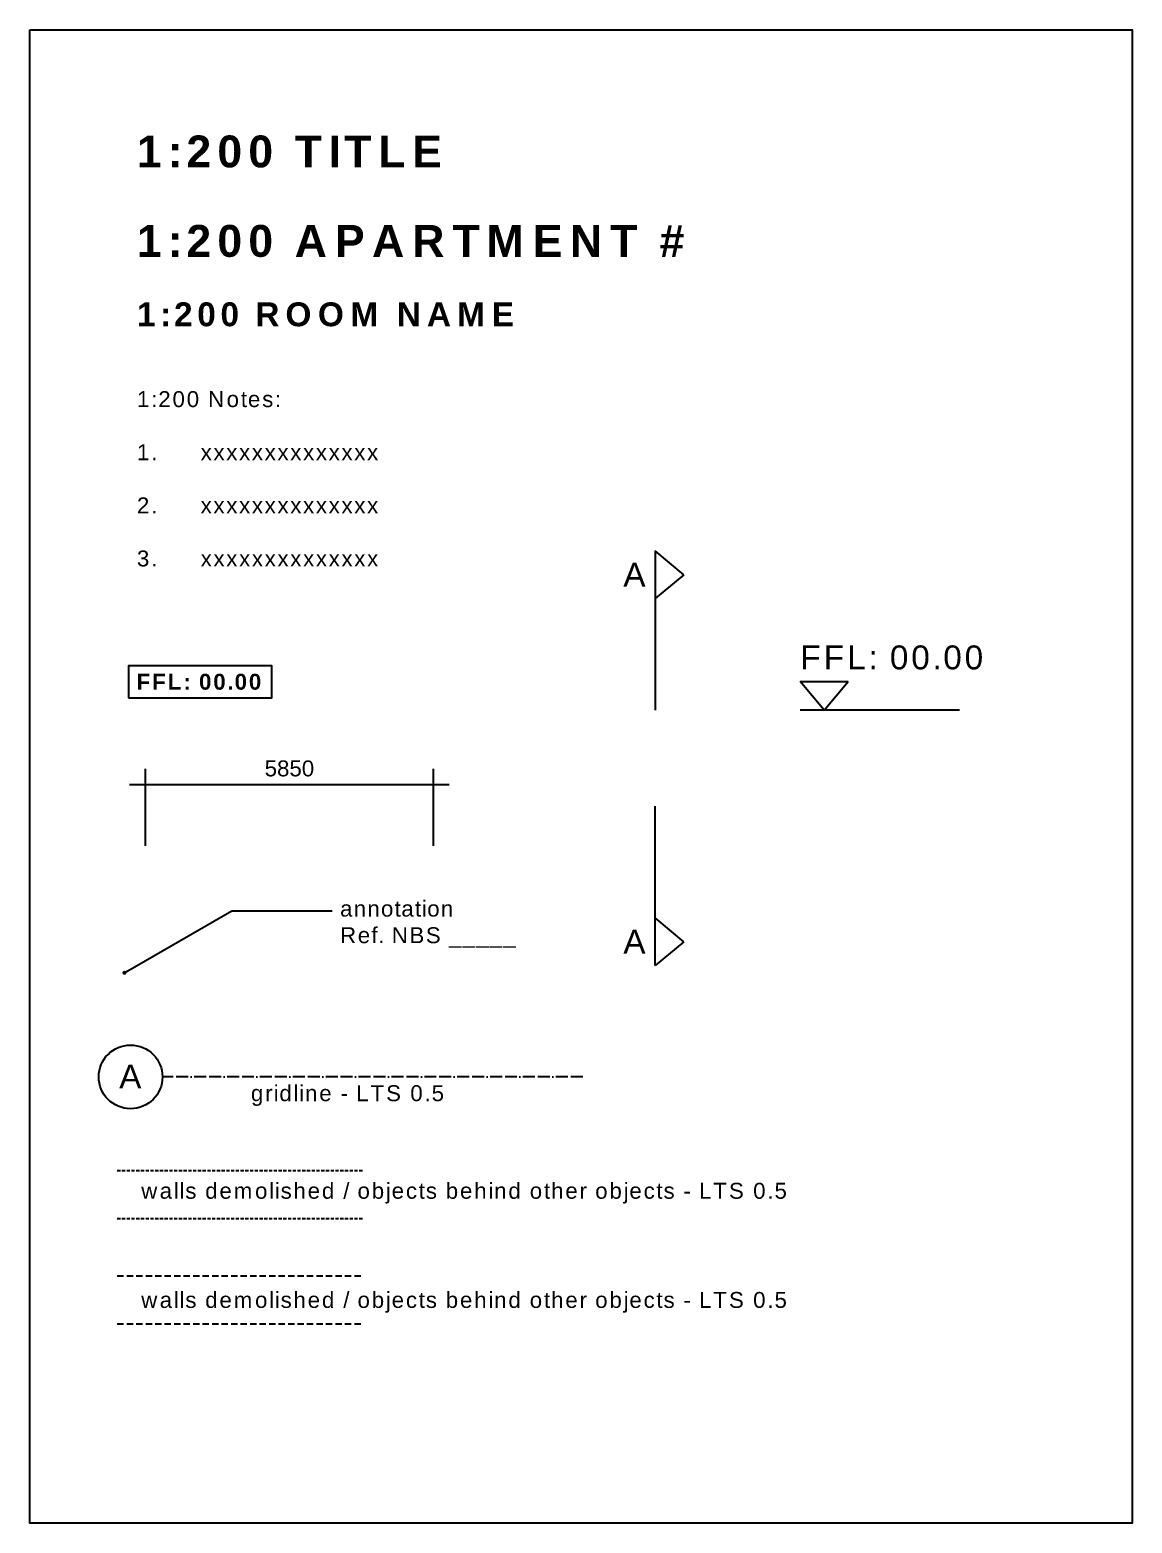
# Model space of a CAD drawing. Header units: millimetres. Extents: x 0 to 257100, y -5590 to 37493.
# Drawn here: x 35960 to 63622, y 0 to 37493 of the extents above; entities that cross this region are included whole.
import ezdxf
from ezdxf import colors
from ezdxf.entities.mleader import LeaderData, LeaderLine
from ezdxf.math import Vec2, Vec3

# ---------------------------------------------------------------- set-up
doc = ezdxf.new("R2010")
doc.units = ezdxf.units.MM
doc.header["$LTSCALE"] = 25
doc.header["$MEASUREMENT"] = 0
for name, pattern in [('ACAD_ISO11W100', [33, 12, -3, 12, -3, 0, -3]), ('DASHED2', [9.525, 6.35, -3.175]), ('HIDDEN2', [4.7625, 3.175, -1.5875])]:
    doc.linetypes.add(name, pattern=pattern)
for name, color, linetype in [('02 - Titles', 7, 'Continuous'), ('03 - Grids', 8, 'ACAD_ISO11W100'), ('05 - General Notes', 6, 'Continuous'), ('06 - Room Names', 2, 'Continuous'), ('07 - Dimensions', 6, 'Continuous'), ('20 - Existing Walls', 2, 'Continuous'), ('21 - New Walls', 4, 'Continuous')]:
    doc.layers.add(name, color=color, linetype=linetype)
doc.styles.add('GENERATED_STYLE_1', font='arial.ttf')
doc.styles.add('GENERATED_STYLE_7', font='arialbd.ttf')
doc.styles.get("Standard").update_dxf_attribs({"font": 'arial.ttf'})
doc.dimstyles.new('Dimstyle_6', dxfattribs={"dimtxt": 100, "dimasz": 100, "dimexe": 0.18, "dimexo": 0, "dimgap": 25, "dimtad": 1, "dimtih": 1, "dimtoh": 1, "dimdec": 0, "dimzin": 0, "dimdsep": 46, "dimtxsty": 'GENERATED_STYLE_1', "dimblk": 'ARCHTICK', "dimcen": 0.09, "dimclrd": 256, "dimclre": 256, "dimclrt": 256, "dimazin": 0, "dimtfac": 1, "dimtdec": 0, "dimtmove": 2, "dimatfit": 3, "dimfxl": 1, "dimtolj": 1, "dimtzin": 0, "dimlwd": -1, "dimlwe": -1, "dimarcsym": 0})

# ---------------------------------------------------------------- blocks, each defined once
blk = doc.blocks.new('_ArchTick')
at = {"color": 0, "linetype": 'ByBlock', "const_width": 0.15}
blk.add_lwpolyline([(-0.5, -0.5), (0.5, 0.5)], dxfattribs=at)
blk = doc.blocks.new('*D17')
at = {"layer": '07 - Dimensions', "transparency": 16777216}
for p, q in [((38861, 17002), (38861, 18942)), ((46086, 17002), (46086, 18942)), ((38461, 18542), (46486, 18542))]:
    blk.add_line(p, q, dxfattribs=at)
at = {"layer": 'Defpoints', "color": 0, "linetype": 'Continuous', "transparency": 16777216}
for p in [(46086, 18542), (38861, 17002), (46086, 17002)]:
    blk.add_point(p, dxfattribs=at)
at = {"layer": '07 - Dimensions', "linetype": 'Continuous', "transparency": 16777216, "xscale": 20, "yscale": 20, "zscale": 20, "rotation": 180}
blk.add_blockref('_ArchTick', (38861, 18542), dxfattribs=at)
at = {"layer": '07 - Dimensions', "linetype": 'Continuous', "transparency": 16777216, "xscale": 20, "yscale": 20, "zscale": 20}
blk.add_blockref('_ArchTick', (46086, 18542), dxfattribs=at)
at = {"layer": '07 - Dimensions', "linetype": 'Continuous', "transparency": 16777216, "insert": (42473, 18947), "char_height": 400, "attachment_point": 5, "style": 'GENERATED_STYLE_1'}
blk.add_mtext('\\A1;\\A1;5850', dxfattribs=at)
blk = doc.blocks.new('_Dot')
at = {"color": 0, "linetype": 'ByBlock', "lineweight": -2}
blk.add_line((-0.5, 0), (-1, 0), dxfattribs=at)
at = {"color": 0, "linetype": 'ByBlock', "const_width": 0.5}
blk.add_lwpolyline([(-0.25, 0, 1), (0.25, 0, 1)], format="xyb", close=True, dxfattribs=at)

msp = doc.modelspace()

# ---------------------------------------------------------------- linework, layer by layer
at = {"layer": '03 - Grids'}
msp.add_line((49834.6, 11204.2), (39286.7, 11204.2), dxfattribs=at)
at = {"layer": '03 - Grids', "color": 7, "linetype": 'Continuous'}
msp.add_circle((38486.7, 11204.2), 800, dxfattribs=at)
at = {"layer": '05 - General Notes', "color": 6}
msp.add_lwpolyline([(35959.6, 37492.9), (63621.6, 37492.9), (63621.6, 0), (35959.6, 0)], close=True, dxfattribs=at)
at = {"layer": '05 - General Notes', "color": 8}
msp.add_lwpolyline([(38434.8, 20725.1), (42034.8, 20725.1), (42034.8, 21525.1), (38434.8, 21525.1)], close=True, dxfattribs=at)
at = {"layer": '07 - Dimensions'}
for p, q in [((51652.5, 24413.4), (51652.5, 20413.4)), ((55293.2, 21128.4), (56493.2, 21128.4)), ((59293.2, 20413.4), (55293.2, 20413.4)), ((51652.5, 13998.2), (51652.5, 17998.2))]:
    msp.add_line(p, q, dxfattribs=at)
at = {"layer": '07 - Dimensions', "color": 4}
for p, q in [((52367.6, 23813.4), (51652.5, 24413.4)), ((52367.6, 23813.4), (51652.5, 23213.4)), ((55893.2, 20413.4), (55293.2, 21128.4)), ((55893.2, 20413.4), (56493.2, 21128.4)), ((52367.6, 14598.2), (51652.5, 15198.2)), ((52367.6, 14598.2), (51652.5, 13998.2))]:
    msp.add_line(p, q, dxfattribs=at)
at = {"layer": '20 - Existing Walls', "color": 8, "linetype": 'HIDDEN2'}
for p, q in [((38151.5, 8852.6), (44338, 8852.6)), ((38151.5, 7652.6), (44338, 7652.6))]:
    msp.add_line(p, q, dxfattribs=at)
at = {"layer": '21 - New Walls', "color": 1, "linetype": 'DASHED2'}
for p, q in [((38151.5, 6207.3), (44338, 6207.3)), ((38151.5, 5007.3), (44338, 5007.3))]:
    msp.add_line(p, q, dxfattribs=at)

# ---------------------------------------------------------------- texts
at = {"layer": '02 - Titles', "insert": (38645.9, 34840.4), "char_height": 800, "attachment_point": 1, "style": 'GENERATED_STYLE_7'}
msp.add_mtext_dynamic_manual_height_columns('{\\T1.25;1:200 TITLE }', width=7726.016, gutter_width=12.5, heights=[0], dxfattribs=at)
at = {"layer": '03 - Grids', "insert": (38200.8, 11514.8), "char_height": 600, "attachment_point": 1, "style": 'GENERATED_STYLE_7'}
msp.add_mtext_dynamic_manual_height_columns('{\\fArial|b0|i0|c0|p34;\\T1.15;A\\fArial|b1|i0|c0|p34;\\P\\T1.25; }', width=934.828, gutter_width=12.5, heights=[0], dxfattribs=at)
at = {"layer": '05 - General Notes', "style": 'GENERATED_STYLE_7'}
for s, width, insert, char_height, attachment_point in [('\\pxsm1;{\\fArial|b0|i0|c0|p34;\\T1.15;1:200 Notes:\\P\\P1.^Ixxxxxxxxxxxxxx\\P\\P2.^Ixxxxxxxxxxxxxx\\P\\P3.^Ixxxxxxxxxxxxxx\\P\\ps*;\\fArial|b1|i0|c0|p34;\\T1.25; }', 11345.14, (38645.9, 28421.6), 400, 1), ('{\\fArial|b0|i0|c0|p34;\\T1.15;A\\fArial|b1|i0|c0|p34;\\T1.25; }', 3008.916, (50852.5, 23813.4), 600, 4), ('{\\fArial|b0|i0|c0|p34;\\T1.15;FFL: 00.00\\fArial|b1|i0|c0|p34;\\T1.25; }', 6549.713, (55293.2, 21428.4), 600, 7), ('{\\T1.15;FFL: 00.00\\P\\T1.25; }', 5803.31, (38634.8, 21325.1), 400, 1), ('{\\fArial|b0|i0|c0|p34;\\T1.15;A\\fArial|b1|i0|c0|p34;\\T1.25; }', 3008.916, (50852.5, 14598.2), 600, 4), ('{\\fArial|b0|i0|c0|p34;\\T1.15;gridline - LTS 0.5}', 10669.08, (41507.2, 10994.7), 400, 1), ('{\\fArial|b0|i0|c0|p34;\\T1.15;walls demolished / objects behind other objects - LTS 0.5}', 19225.807, (38753.5, 8544.7), 400, 1), ('{\\fArial|b0|i0|c0|p34;\\T1.15;walls demolished / objects behind other objects - LTS 0.5}', 19177.529, (38753.5, 5803.7), 400, 1)]:
    msp.add_mtext_dynamic_manual_height_columns(s, width=width, gutter_width=12.5, heights=[0], dxfattribs=dict(at, insert=insert, char_height=char_height, attachment_point=attachment_point))
at = {"layer": '06 - Room Names', "attachment_point": 1, "style": 'GENERATED_STYLE_7'}
for s, width, insert, char_height in [('{\\T1.25;1:200 APARTMENT # }', 18326.044, (38645.9, 32594.1), 800), ('{\\T1.25;1:200 ROOM NAME }', 18763.912, (38645.9, 30651.3), 600)]:
    msp.add_mtext_dynamic_manual_height_columns(s, width=width, gutter_width=12.5, heights=[0], dxfattribs=dict(at, insert=insert, char_height=char_height))

# ---------------------------------------------------------------- dimensions: what is measured, and where the dimension line sits
at = {"layer": '07 - Dimensions', "linetype": 'Continuous'}
dim = msp.add_linear_dim(base=(46085.6, 18542.3), p1=(38861.1, 17002), p2=(46085.6, 17002), text='\\A1;5850', dimstyle='Dimstyle_6', override={"dimtxt": 400, "dimasz": 20, "dimexe": 400, "dimgap": 200, "dimtad": 2, "dimtih": 0, "dimdle": 400, "dimse1": 0, "dimclrd": 256, "dimclre": 256, "dimclrt": 256, "dimfxlon": 0, "dimlwd": 65535, "dimlwe": 65535}, dxfattribs=at)
dim.commit()
dim.dimension.update_dxf_attribs({"geometry": '*D17', "text_midpoint": (42473.4, 18946.6)})

# ---------------------------------------------------------------- leaders
at = {"layer": '05 - General Notes'}
ml = msp.add_multileader_mtext('Standard', dxfattribs=at)
ml.set_content('\\pxsm1;{\\fArial|b0|i0|c0|p34;\\T1.1;annotation\\PRef. NBS _____}', color=256)
ml.set_leader_properties()
ml.set_arrow_properties(name='DOT')
ml.build(insert=Vec2(0, 0))
ml.multileader.update_dxf_attribs({"dogleg_length": 0.36, "arrow_head_size": 100})
ctx = ml.context
ctx.base_point, ctx.char_height, ctx.arrow_head_size, ctx.landing_gap_size, ctx.plane_origin = Vec3(43544.8, 15373.1), 400, 100, 200, Vec3(36234.1, 14408.6)
notes = []
notes.append((ctx, [(0, (1, 1, 0), (41025.6, 15373.1), (1, 0), 2519.1, [(0, [(38331.6, 13817.7)], 0, [])])]))
ctx.mtext.insert, ctx.mtext.line_spacing_factor, ctx.mtext.flow_direction = Vec3(43744.8, 15628.6), 0.6, 5
for ctx, leaders in notes:
    for number, flags, end, landing, length, lines in leaders:
        leader = LeaderData()
        leader.index, (leader.has_last_leader_line, leader.has_dogleg_vector, leader.attachment_direction) = number, flags
        leader.last_leader_point, leader.dogleg_vector, leader.dogleg_length = Vec3(end), Vec3(landing), length
        for number, points, colour, breaks in lines:
            line = LeaderLine()
            line.index, line.vertices, line.color, line.breaks = number, Vec3.list(points), colors.encode_raw_color(colour), breaks
            leader.lines.append(line)
        ctx.leaders.append(leader)

doc.saveas('drawing.dxf')
